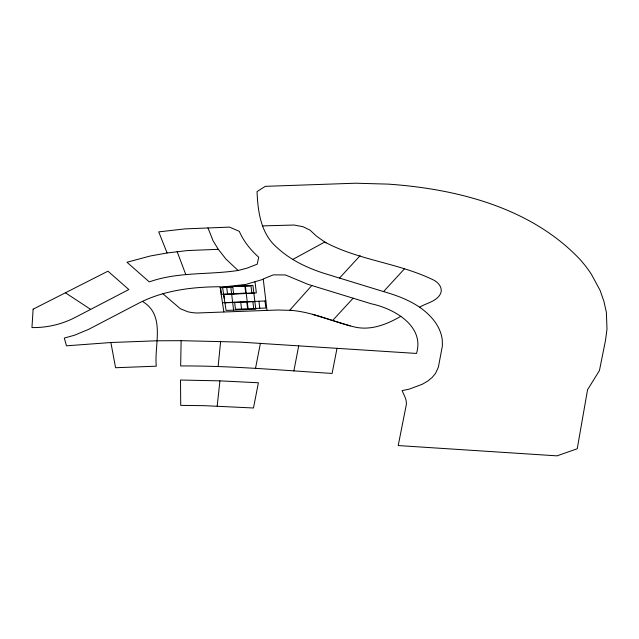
<?xml version="1.0" encoding="UTF-8"?>
<svg xmlns="http://www.w3.org/2000/svg" width="639" height="639" viewBox="0 0 639 639"><rect width="100%" height="100%" fill="white"/><g stroke="black" fill="none" stroke-linecap="round" stroke-linejoin="round"><path stroke-width="0.96" d="M266.998 310.386L263.228 278.979L273.26 274.866L285.449 274.954L307.846 284.299L371.427 303.829C393.967 308.589 424.831 325.946 416.508 353.447L239.921 342.089L181.125 340.675L180.661 365.947C231.246 365.692 281.663 370.293 332.096 373.432L337.017 348.279M218.123 366.57L220.647 341.29M217.18 406.14L219.936 380.86L258.396 382.761L253.483 407.994L204.815 405.693L180.717 405.374L180.51 380.029L219.936 380.86M293.876 370.892L298.725 345.779M255.52 368.336L260.416 343.295M311.824 285.521L289.691 310.266C312.383 311.696 333.223 322.016 355.148 327.12C371.251 330.675 387.138 324.229 400.861 316.297M339.517 278.077L360.116 255.656M332.631 320.506L353.135 298.205M383.544 291.592C401.699 296.768 420.27 304.196 432.731 319.013A98.654 56.959 0 0 1 442.284 340.275L442.404 345.803L438.37 367.177L435.542 373.376L432.196 377.409L427.731 381.084L422.251 384.271L409.216 389.151L402.059 390.605L404.886 396.819A48.412 27.948 0 0 1 406.388 404.359L398.201 445.559L557.024 455.855L577.233 448.754L587.553 389.75L599.43 370.58L605.556 340.124L606.994 329.029L606.371 312.319L603.895 301.265L600.077 290.354L591.466 274.411A233.994 135.101 0 0 0 579.725 259.138C530.713 207.539 456.981 188.904 388.177 184.12L355.452 183.217L265.297 186.34L257.054 191.572C257.821 211.828 260.92 234.257 277.59 248.06C290.801 260.169 307.279 267.949 324.205 273.38L383.544 291.592L404.367 268.939M292.79 259.442L324.708 242.037C358.91 260.424 399.343 263.06 434.129 280.305C438.546 282.718 442.595 287.67 440.854 292.966C437.252 301.504 426.62 302.846 419.543 307.239M111.529 342.48L66.464 345.819L64.307 338.071L74.467 335.227L88.478 329.428L136.442 304.404C161.939 290.529 191.396 286.895 220.024 286.743L223.866 311.92M263.26 279.291L245.823 284.435L220.112 287.31M238.091 270.481L247.037 268.14L257.174 264.203L258.707 257.221C250.6 249.993 243.643 241.326 239.282 231.318L229.505 227.109L184.887 228.898L158.72 231.885L167.114 252.972L187.642 250.536L218.298 249.322L226.07 259.202L238.091 270.481C208.586 274.97 177.914 271.655 149.286 281.903L126.977 262.254L150.285 255.999L167.114 252.972M238.371 285.984L222.62 287.75L226.086 310.434L255.8 309.236L252.932 285.401L238.02 286.024M232.764 286.775L220.607 287.262L221.445 294.283M244.929 286.288L251.007 286.048L251.854 293.069M233.586 293.636L245.751 293.149M221.174 294.299L256.343 292.886L255.001 281.727M253.875 293.205L223.778 294.411L224.281 298.621M222.46 302.71L265.872 300.969M224.928 302.83L254.889 301.624M262.381 225.902L294.124 225.032L302.95 226.709L310.035 230.144L316.497 236.142L326.066 242.9M181.125 340.675L156.731 340.787L110.874 342.52L115.579 367.729L156.283 366.187C154.095 344.477 165.86 315.219 142.457 301.432M292.103 310.41L277.693 310.011L196.884 313.006L192.283 312.655L187.89 311.808L180.35 308.733L162.889 293.756M312.583 314.364L350.22 325.906M65.394 292.79L90.618 309.364M218.298 249.322L213.075 240.791L207.955 227.843M177.147 251.598L185.765 274.53M265.025 301.009L265.872 308.03L235.464 309.244L234.625 302.223M258.947 301.249L259.785 308.27M252.86 301.496L253.707 308.517M245.312 285.729L248.172 309.548M245.767 293.309L244.905 286.128L232.748 286.615L233.61 293.796M246.782 301.736L247.628 308.757M240.703 301.983L241.55 309.004M230.783 286.831L233.578 310.131M226.685 287.023L227.532 294.044M33.124 309.172L31.95 327.567C46.855 327.831 61.751 324.364 74.995 317.527L128.838 289.547L107.959 271.184L33.124 309.172"/></g></svg>
